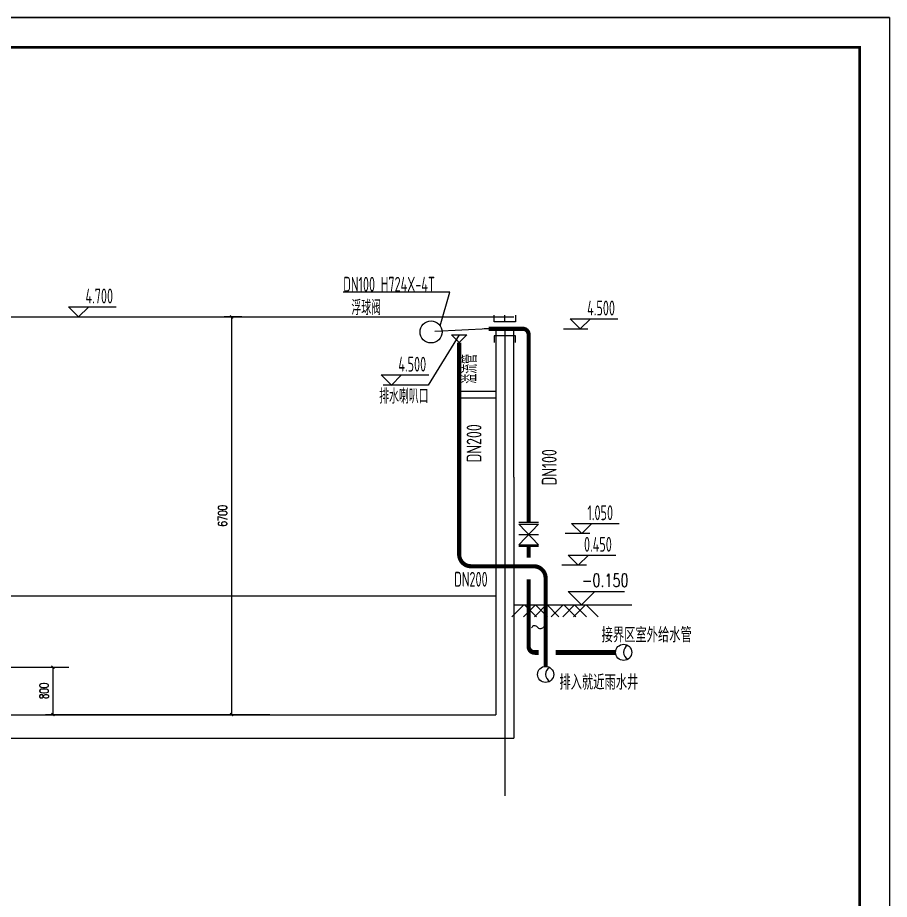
# Model space of a CAD drawing. Extents: x 84552 to 1115094, y -331058 to 102248.
# Drawn here: x 238642 to 253325, y 70785 to 85635 of the extents above; entities that cross this region are included whole.
import ezdxf

# ---------------------------------------------------------------- set-up
doc = ezdxf.new("R2010")
doc.units = 0
doc.header["$LTSCALE"] = 1000
doc.header["$MEASUREMENT"] = 0
doc.linetypes.add('CENTER', pattern=[2, 1.25, -0.25, 0.25, -0.25])
for name, color, linetype in [('DIM_ELEV', 3, 'Continuous'), ('DOTE', 1, 'Continuous'), ('EQUIP_给水', 7, 'Continuous'), ('PUB_TEXT', 7, 'Continuous'), ('剖面', 253, 'Continuous')]:
    doc.layers.add(name, color=color, linetype=linetype)
doc.layers.add('给水管', color=3, linetype='Continuous', lineweight=100)
doc.styles.add('_TCH_DIM', font='SIMPLEX', dxfattribs={"bigfont": 'GBCBIG'})
doc.styles.add('_TCH_DIM_T3', font='SIMPLEX', dxfattribs={"width": 0.705882, "bigfont": 'GBCBIG'})
doc.styles.add('sceie', font='sceie.shx', dxfattribs={"width": 0.7, "bigfont": 'sceic.shx'})
doc.dimstyles.new('副本 _TWT_ARCH&&100', dxfattribs={"dimtxt": 150, "dimasz": 50, "dimexe": 125, "dimexo": 125, "dimgap": 75, "dimtad": 1, "dimdec": 0, "dimzin": 0, "dimdsep": 46, "dimtxsty": '_TCH_DIM_T3', "dimblk": 'ARCHTICK', "dimcen": 0.09, "dimclrd": 3, "dimclre": 3, "dimclrt": 3, "dimazin": 2, "dimtfac": 1, "dimtdec": 0, "dimtix": 1, "dimtmove": 2, "dimatfit": 3, "dimfxl": 0, "dimtolj": 1, "dimtzin": 0, "dimlwd": -1, "dimarcsym": 0})

# ---------------------------------------------------------------- blocks, each defined once
blk = doc.blocks.new('$TwtSys$00000132')
at = {"elevation": 0}
blk.add_lwpolyline([(7, -101, -0.575183), (0, 0, 0.604745), (-11, 101, 16.924828)], format="xyb", dxfattribs=at)
blk = doc.blocks.new('tg')
at = {"color": 1, "linetype": 'CENTER', "ltscale": 0.2}
blk.add_line((156122, -72370), (156122, -71788), dxfattribs=at)
for p, q in [((156025, -71928), (155930, -71928)), ((156025, -72228), (156025, -71928)), ((156219, -72228), (156219, -71928)), ((156219, -71928), (156313, -71928)), ((156025, -72078), (155930, -72078)), ((156219, -72078), (156313, -72078)), ((155930, -72228), (156025, -72228)), ((156313, -72228), (156219, -72228))]:
    blk.add_line(p, q)
blk = doc.blocks.new('_ArchTick')
at = {"color": 0, "linetype": 'ByBlock', "const_width": 0.4}
blk.add_lwpolyline([(-0.5, -0.5), (0.5, 0.5)], dxfattribs=at)
blk = doc.blocks.new('*D1365')
at = {"color": 3, "lineweight": -2}
for p, q in [((239100, 74695), (239362, 74695)), ((242889, 73895), (239112, 73895))]:
    blk.add_line(p, q, dxfattribs=at)
at = {"color": 3}
blk.add_line((239237, 74695), (239237, 73895), dxfattribs=at)
at = {"layer": 'Defpoints', "color": 0}
for p in [(238975, 74695), (239237, 73895), (243014, 73895)]:
    blk.add_point(p, dxfattribs=at)
at = {"color": 3, "xscale": 50, "yscale": 50, "zscale": 50}
for p, rotation in [((239237, 74695), 90), ((239237, 73895), 270)]:
    blk.add_blockref('_ArchTick', p, dxfattribs=dict(at, rotation=rotation))
at = {"color": 3, "insert": (239087, 74295), "char_height": 150, "attachment_point": 5, "rotation": 90, "style": '_TCH_DIM_T3'}
blk.add_mtext('\\A1;800', dxfattribs=at)
blk = doc.blocks.new('*D1459')
at = {"color": 3, "lineweight": -2}
for p, q in [((242416, 80595), (242120, 80595)), ((242377, 73895), (242120, 73895))]:
    blk.add_line(p, q, dxfattribs=at)
at = {"color": 3}
blk.add_line((242245, 80595), (242245, 73895), dxfattribs=at)
at = {"layer": 'Defpoints', "color": 0}
for p in [(242541, 80595), (242245, 73895), (242502, 73895)]:
    blk.add_point(p, dxfattribs=at)
at = {"color": 3, "xscale": 50, "yscale": 50, "zscale": 50}
for p, rotation in [((242245, 80595), 90), ((242245, 73895), 270)]:
    blk.add_blockref('_ArchTick', p, dxfattribs=dict(at, rotation=rotation))
at = {"color": 3, "insert": (242095, 77245), "char_height": 150, "attachment_point": 5, "rotation": 90, "style": '_TCH_DIM_T3'}
blk.add_mtext('\\A1;6700', dxfattribs=at)

msp = doc.modelspace()

# ---------------------------------------------------------------- linework, layer by layer
at = {"color": 0}
for p, q in [((211324.5, 85634.7), (253324.5, 85634.7)), ((253324.5, 85634.7), (211324.5, 85634.7)), ((253324.5, 85634.7), (253324.5, 55934.7)), ((246079, 80294.8), (245555.5, 79447.2)), ((245555.5, 79447.2), (244797.3, 79447.2)), ((246999.1, 75744.8), (248984.8, 75744.8))]:
    msp.add_line(p, q, dxfattribs=at)
at = {"ltscale": 200}
for p, q in [((245920.6, 81011.2), (244127, 81011.2)), ((245947.3, 80294.8), (246210.7, 80294.8)), ((245947.3, 80294.8), (246079, 80163.1)), ((246079, 80163.1), (246210.7, 80294.8))]:
    msp.add_line(p, q, dxfattribs=at)
for p, q in [((245757.1, 80446.3), (245920.6, 81011.2)), ((239498.2, 80765.8), (239669.1, 80594.8)), ((228699.1, 80594.8), (246999.1, 80594.8)), ((247947.5, 80563.6), (248118.4, 80392.6)), ((246577.4, 80394.1), (245668, 80349.5)), ((246999.1, 77894.8), (246999.1, 80394.8)), ((248245.2, 80386.5), (247835.2, 80386.5)), ((244767.7, 79618.2), (244938.7, 79447.2)), ((246079, 79342.3), (246699.1, 79342.3)), ((246079, 79230.6), (246699.1, 79230.6)), ((247971.5, 77115.8), (248142.4, 76944.8)), ((248281.9, 76944.8), (247865.4, 76944.8)), ((247913.3, 76584), (248084.2, 76413.1)), ((248223.6, 76413.1), (247807.2, 76413.1)), ((247168, 75744.8), (246967.3, 75544.1)), ((247363.5, 75744.8), (247162.8, 75544.1)), ((247181.1, 75744.8), (247381.8, 75544.1)), ((247545.9, 75744.8), (247345.2, 75544.1)), ((247363.5, 75744.8), (247564.2, 75544.1)), ((247559, 75744.8), (247759.7, 75544.1)), ((247828.6, 75744.8), (247627.9, 75544.1)), ((248024.1, 75744.8), (247823.4, 75544.1)), ((247841.7, 75744.8), (248042.4, 75544.1)), ((248206.5, 75744.8), (248005.8, 75544.1)), ((248024.1, 75744.8), (248224.8, 75544.1)), ((248219.6, 75744.8), (248420.3, 75544.1))]:
    msp.add_line(p, q)
at = {"linetype": 'ByBlock'}
for p, q in [((246699.1, 80394.8), (246699.1, 73894.8)), ((246999.1, 77894.8), (246999.1, 73500.4))]:
    msp.add_line(p, q, dxfattribs=at)
at = {"lineweight": -3}
for p, q in [((247417.1, 77132.4), (247081.1, 77132.4)), ((247081.1, 77106.1), (247417.1, 77106.1)), ((247081.1, 76929.7), (247417.1, 76929.7)), ((247081.1, 76753.3), (247417.1, 76753.3)), ((247417.1, 76727), (247081.1, 76727))]:
    msp.add_line(p, q, dxfattribs=at)
at = {"color": 0, "lineweight": -3}
for p, q in [((247081.1, 76753.3), (247417.1, 77106.1)), ((247417.1, 76753.3), (247081.1, 77106.1))]:
    msp.add_line(p, q, dxfattribs=at)
at = {"color": 0, "const_width": 50}
msp.add_lwpolyline([(252824.5, 56434.7), (212574.5, 56434.7), (212574.5, 85134.7), (252824.5, 85134.7)], close=True, dxfattribs=at)
at = {"color": 3, "const_width": 70}
msp.add_lwpolyline([(247249.1, 79647.5), (247249.1, 80294.8, 0.4142136), (247149.1, 80394.8), (246577.4, 80394.1)], format="xyb", dxfattribs=at)
at = {"color": 4, "const_width": 70}
for points in [[(246079, 80163.1), (246079, 76594.8, 0.4142136), (246279, 76394.8), (246433.9, 76394.8)], [(246433.9, 76394.8), (247335, 76394.8, -0.4142136), (247535, 76194.8), (247535, 74709)]]:
    msp.add_lwpolyline(points, format="xyb", dxfattribs=at)
at = {"color": 3}
for points in [[(247249.1, 77132.4, 70, 70, 0), (247249.1, 79647.5, 70, 70, 0)], [(247417, 74943.1, 80, 80, 0), (247349.1, 74943.1, 80, 70, -0.4142136), (247249.1, 75043.1, 70, 70, 0), (247249.1, 76172.9, 70, 70, 0)], [(247721.5, 74943.1, 80, 80, 0), (248713.4, 74943.1, 80, 80, 0), (247703.5, 74943.1, 80, 80, 0)]]:
    msp.add_lwpolyline(points, format="xyseb", dxfattribs=at)
at = {"color": 3, "const_width": 70}
msp.add_lwpolyline([(247249.1, 76538), (247249.1, 76727)], dxfattribs=at)
at = {"color": 0}
for centre, radius in [((245605, 80341.1), 184.9), ((248849.1, 74944.8), 135.7), ((247535, 74573.4), 135.7)]:
    msp.add_circle(centre, radius, dxfattribs=at)
for centre in [(248984.8, 74946.5), (247670.7, 74575)]:
    msp.add_arc(centre, 135.7, 120.70296, 240.70296, dxfattribs=at)
at = {"layer": 'DIM_ELEV'}
for p, q in [((248138.1, 75744.8), (247913.1, 75969.8)), ((247913.1, 75969.8), (248862.6, 75969.8)), ((248138.1, 75744.8), (248363.1, 75969.8))]:
    msp.add_line(p, q, dxfattribs=at)
at = {"layer": 'DOTE'}
msp.add_line((246849.1, 80394.8), (246849.1, 72527), dxfattribs=at)
at = {"layer": '剖面'}
for p, q in [((230449.1, 75894.8), (246699.1, 75894.8)), ((232308.1, 74694.8), (239503.6, 74694.8)), ((230449.1, 73894.8), (246699.1, 73894.8)), ((230849.1, 73500.4), (246999.1, 73500.4))]:
    msp.add_line(p, q, dxfattribs=at)
at = {"layer": '给水管', "color": 0, "lineweight": -3, "ltscale": 200}
for p, q in [((239498.2, 80765.8), (239840.1, 80765.8)), ((239662.9, 80588.6), (239840.1, 80765.8)), ((239662.9, 80588.6), (239840.1, 80765.8)), ((239662.9, 80588.6), (239840.1, 80765.8)), ((239840.1, 80765.8), (240300.1, 80765.8)), ((247947.5, 80563.6), (248289.4, 80563.6)), ((248112.2, 80386.5), (248289.4, 80563.6)), ((248112.2, 80386.5), (248289.4, 80563.6)), ((248112.2, 80386.5), (248289.4, 80563.6)), ((248289.4, 80563.6), (248749.4, 80563.6)), ((244767.7, 79618.2), (245109.6, 79618.2)), ((244932.5, 79441), (245109.6, 79618.2)), ((244932.5, 79441), (245109.6, 79618.2)), ((244932.5, 79441), (245109.6, 79618.2)), ((245109.6, 79618.2), (245569.7, 79618.2)), ((247971.5, 77115.8), (248313.4, 77115.8)), ((248142.4, 76944.8), (248313.4, 77115.8)), ((248142.4, 76944.8), (248313.4, 77115.8)), ((248142.4, 76944.8), (248313.4, 77115.8)), ((248313.4, 77115.8), (248773.4, 77115.8)), ((247913.3, 76584), (248255.2, 76584)), ((248084.2, 76413.1), (248255.2, 76584)), ((248084.2, 76413.1), (248255.2, 76584)), ((248084.2, 76413.1), (248255.2, 76584)), ((248255.2, 76584), (248715.2, 76584))]:
    msp.add_line(p, q, dxfattribs=at)

# ---------------------------------------------------------------- block references
at = {"xscale": 1.199999999953434, "yscale": 1.199999999953434, "zscale": 1.2, "rotation": 90}
msp.add_blockref('tg', (160352.9, -106951.7), dxfattribs=at)
at = {"layer": 'EQUIP_给水', "rotation": 90}
msp.add_blockref('$TwtSys$00000132', (247399.1, 75368.3), dxfattribs=at)

# ---------------------------------------------------------------- texts
at = {"layer": 'PUB_TEXT', "style": '_TCH_DIM', "width": 0.705882}
msp.add_text('-0.150', height=223.12, dxfattribs=at).set_placement((248148.4, 76046.5))
at = {"layer": '给水管', "color": 0, "lineweight": -3, "ltscale": 200, "style": 'sceie'}
for s, width, p in [('DN100 H724X-4T', 0.7, (244127, 81019.5)), ('4.700', 0.7, (239784.8, 80821)), ('浮球阀', 0.7, (244264, 80626)), ('4.500', 0.7, (248234.2, 80618.8)), ('4.500', 0.7, (245054.4, 79673.4)), ('排水喇叭口', 0.7, (244731.3, 79133.2)), ('1.050', 0.7, (248239.4, 77171)), ('0.450', 0.7, (248181.2, 76639.3)), ('DN200', 0.7, (245995.5, 76051)), ('接界区室外给水管', 0.8, (248477.5, 75113.3, 0)), ('排入就近雨水井', 0.8, (247766.7, 74315.3, 0))]:
    msp.add_text(s, height=250, dxfattribs=dict(at, width=width)).set_placement(p)
for s, width, p in [('溢流管', 0.7, (246379.6, 79471.5)), (' DN200', 0.8, (246454.9, 78035.7)), (' DN100', 0.8, (247721, 77647.2))]:
    msp.add_text(s, height=250, rotation=90, dxfattribs=dict(at, width=width)).set_placement(p)

# ---------------------------------------------------------------- dimensions: what is measured, and where the dimension line sits
dim = msp.add_linear_dim(base=(242244.7, 73894.8), p1=(242541, 80594.8), p2=(242502.4, 73894.8), angle=90, dimstyle='副本 _TWT_ARCH&&100', override={"dimfxl": 100})
dim.commit()
dim.dimension.update_dxf_attribs({"geometry": '*D1459', "text_midpoint": (242094.7, 77244.8)})
dim = msp.add_linear_dim(base=(239237.1, 73894.8), p1=(238975, 74694.8), p2=(243014.4, 73894.8), angle=90, dimstyle='副本 _TWT_ARCH&&100')
dim.commit()
dim.dimension.update_dxf_attribs({"geometry": '*D1365', "text_midpoint": (239087.1, 74294.8)})

doc.saveas('drawing.dxf')
